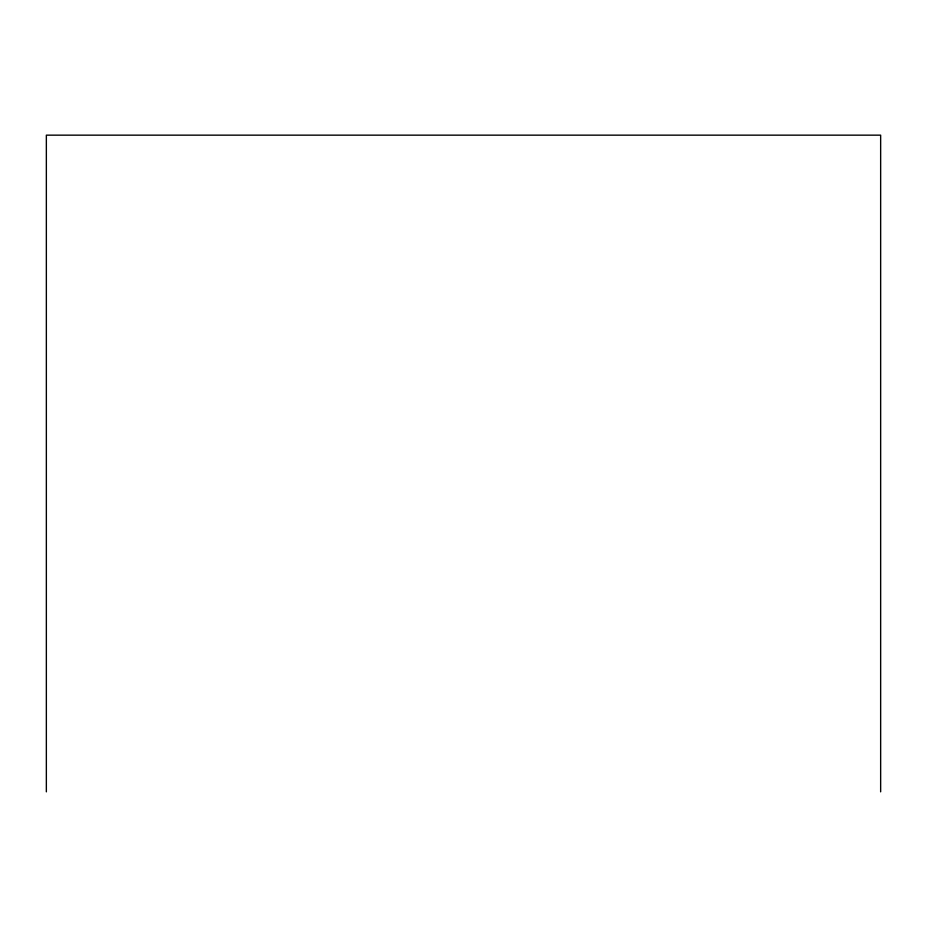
<?xml version="1.0" encoding="UTF-8"?>
<svg xmlns="http://www.w3.org/2000/svg" width="927" height="927" viewBox="0 0 927 927"><rect width="100%" height="100%" fill="white"/><g stroke="black" fill="none" stroke-linecap="round" stroke-linejoin="round"><path stroke-width="1.39" d="M880.65 791.843L880.65 135.157L46.35 135.157L46.35 791.843"/></g></svg>
